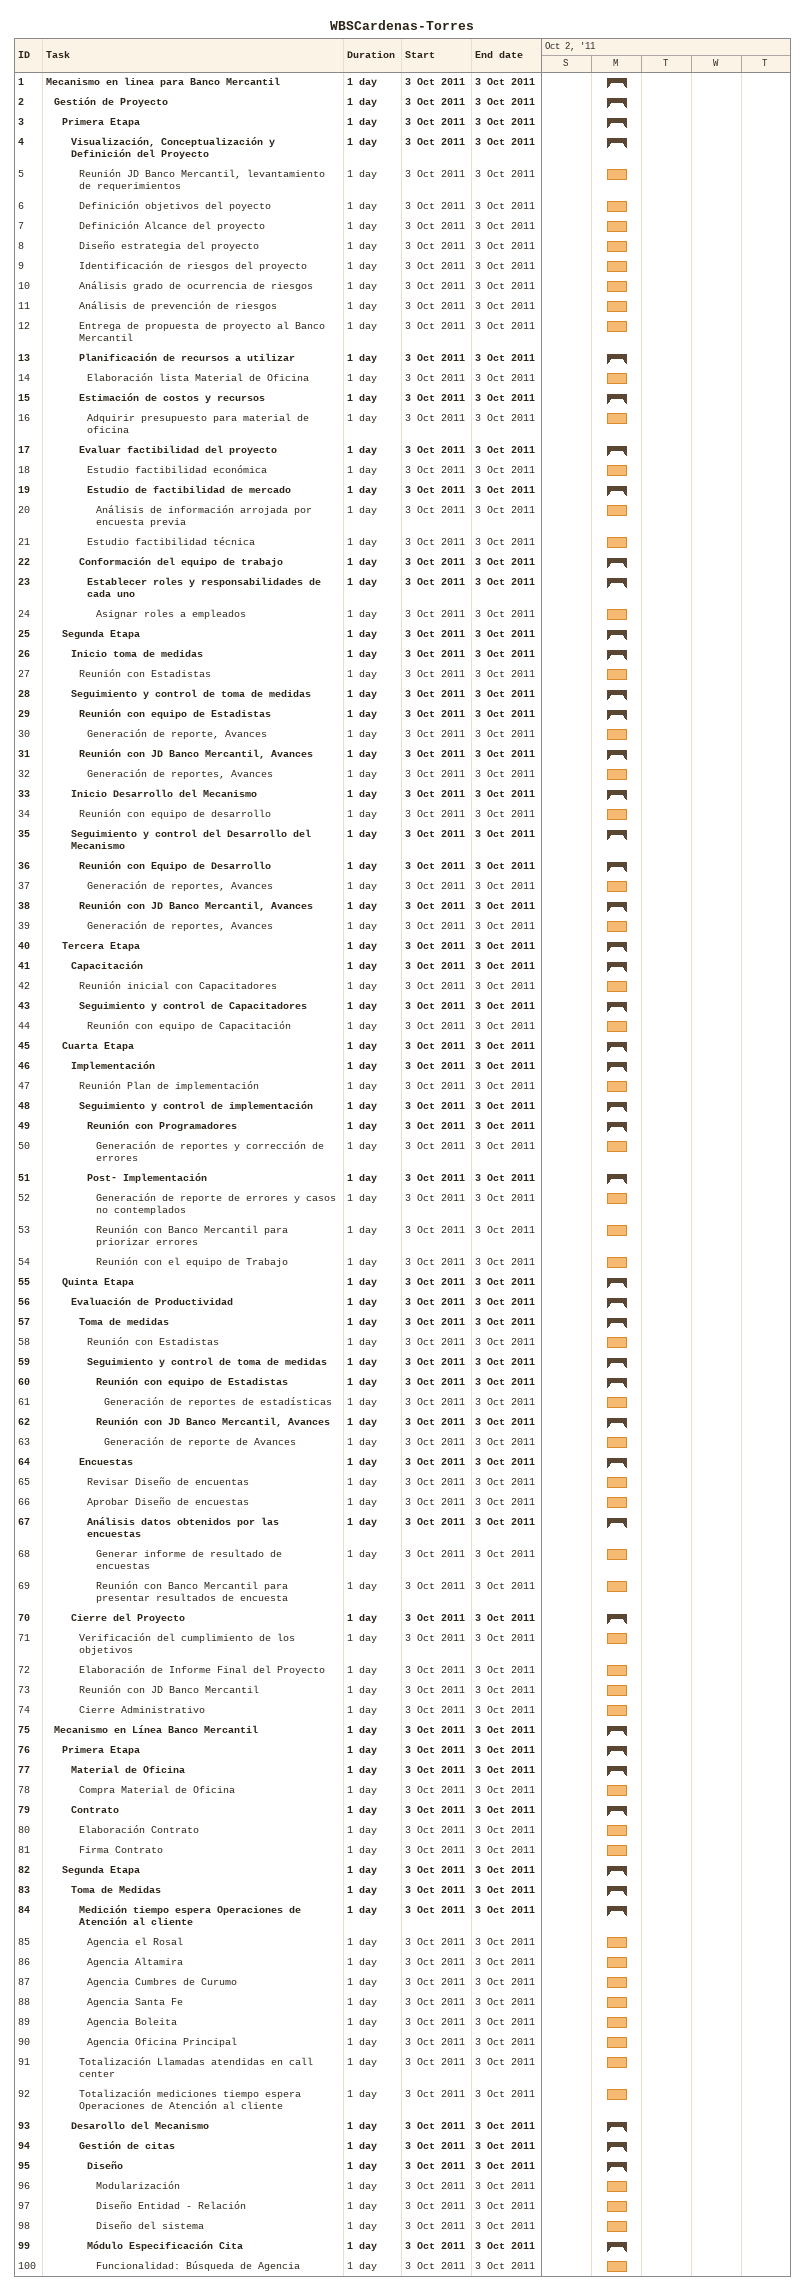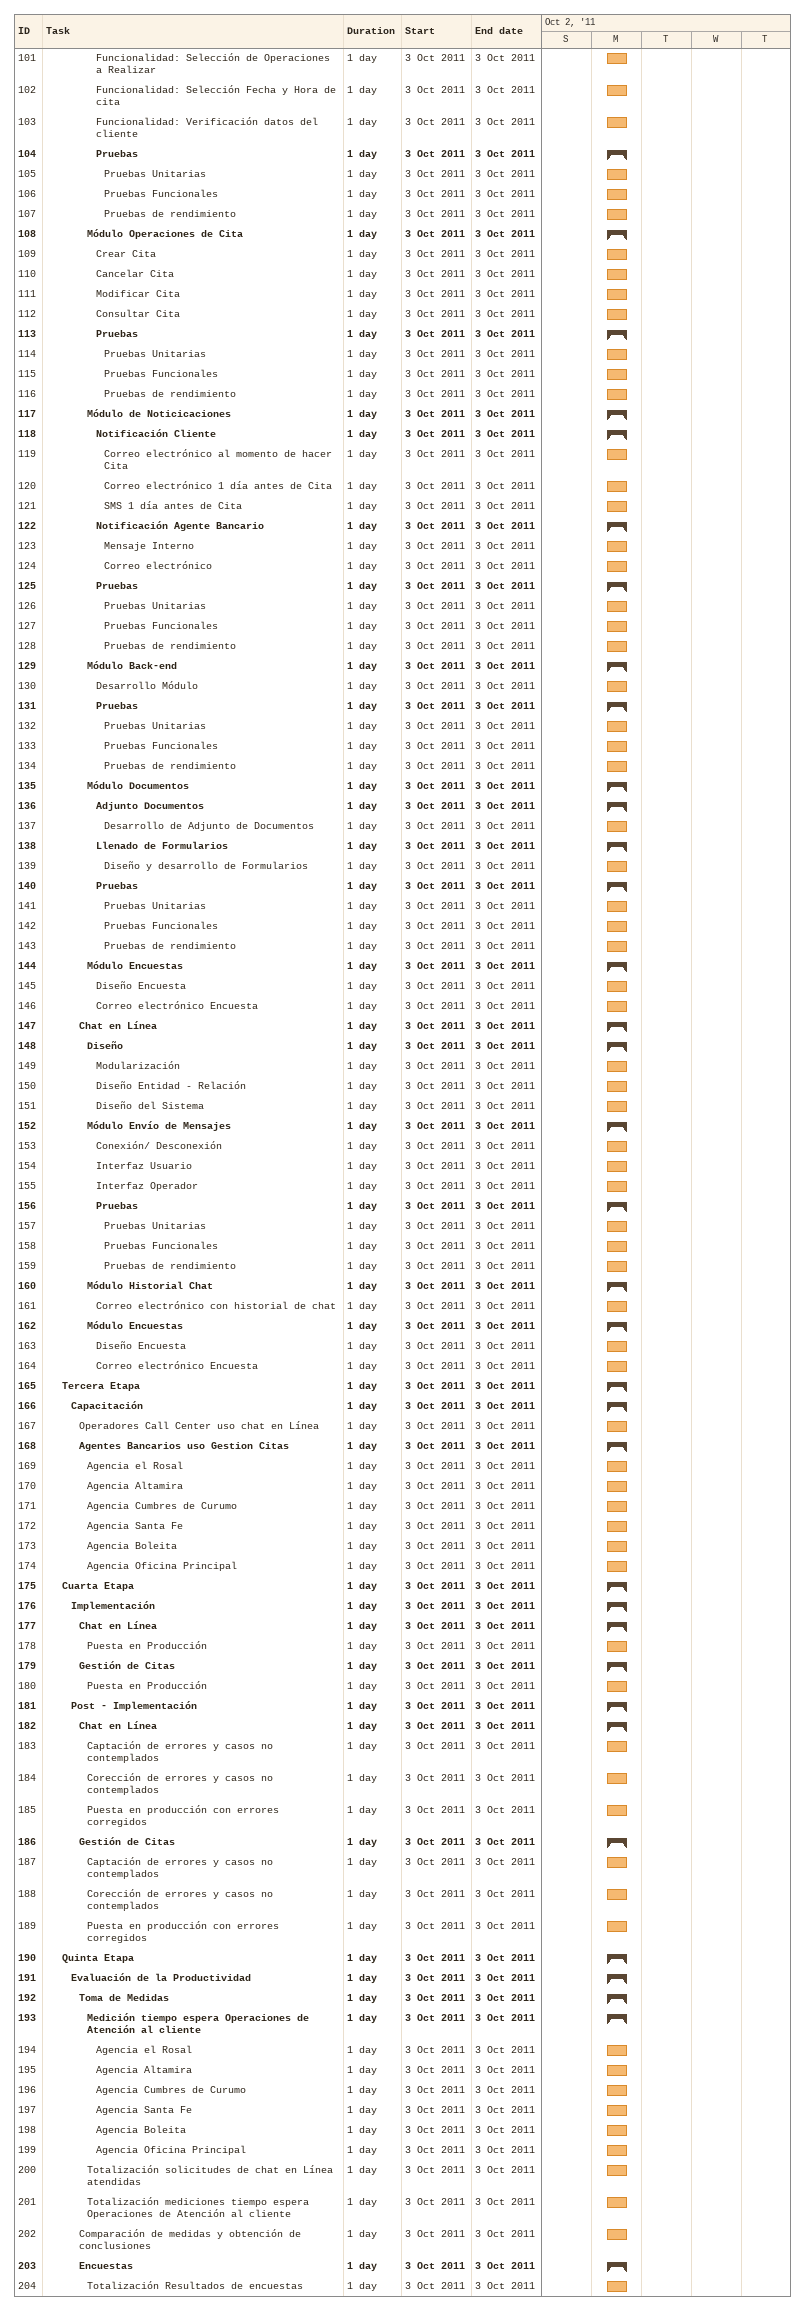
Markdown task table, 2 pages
WBSCardenas-Torres

| ID | Level | Task | Duration | Start | Finish |
|---|---|---|---|---|---|
| 1 | 1 | **Mecanismo en linea para Banco Mercantil** | 1d | 2011-10-03 | 2011-10-03 |
| 2 | 2 | **Gestión de Proyecto** | 1d | 2011-10-03 | 2011-10-03 |
| 3 | 3 | **Primera Etapa** | 1d | 2011-10-03 | 2011-10-03 |
| 4 | 4 | **Visualización, Conceptualización y Definición del Proyecto** | 1d | 2011-10-03 | 2011-10-03 |
| 5 | 5 | Reunión JD Banco Mercantil, levantamiento de requerimientos | 1d | 2011-10-03 | 2011-10-03 |
| 6 | 5 | Definición objetivos del poyecto | 1d | 2011-10-03 | 2011-10-03 |
| 7 | 5 | Definición Alcance del proyecto | 1d | 2011-10-03 | 2011-10-03 |
| 8 | 5 | Diseño estrategia del proyecto | 1d | 2011-10-03 | 2011-10-03 |
| 9 | 5 | Identificación de riesgos del proyecto | 1d | 2011-10-03 | 2011-10-03 |
| 10 | 5 | Análisis grado de ocurrencia de riesgos | 1d | 2011-10-03 | 2011-10-03 |
| 11 | 5 | Análisis de prevención de riesgos | 1d | 2011-10-03 | 2011-10-03 |
| 12 | 5 | Entrega de propuesta de proyecto al Banco Mercantil | 1d | 2011-10-03 | 2011-10-03 |
| 13 | 5 | **Planificación de recursos a utilizar** | 1d | 2011-10-03 | 2011-10-03 |
| 14 | 6 | Elaboración lista Material de Oficina | 1d | 2011-10-03 | 2011-10-03 |
| 15 | 5 | **Estimación de costos y recursos** | 1d | 2011-10-03 | 2011-10-03 |
| 16 | 6 | Adquirir presupuesto para material de oficina | 1d | 2011-10-03 | 2011-10-03 |
| 17 | 5 | **Evaluar factibilidad del proyecto** | 1d | 2011-10-03 | 2011-10-03 |
| 18 | 6 | Estudio factibilidad económica | 1d | 2011-10-03 | 2011-10-03 |
| 19 | 6 | **Estudio de factibilidad de mercado** | 1d | 2011-10-03 | 2011-10-03 |
| 20 | 7 | Análisis de información arrojada por encuesta previa | 1d | 2011-10-03 | 2011-10-03 |
| 21 | 6 | Estudio factibilidad técnica | 1d | 2011-10-03 | 2011-10-03 |
| 22 | 5 | **Conformación del equipo de trabajo** | 1d | 2011-10-03 | 2011-10-03 |
| 23 | 6 | **Establecer roles y responsabilidades de cada uno** | 1d | 2011-10-03 | 2011-10-03 |
| 24 | 7 | Asignar roles a empleados | 1d | 2011-10-03 | 2011-10-03 |
| 25 | 3 | **Segunda Etapa** | 1d | 2011-10-03 | 2011-10-03 |
| 26 | 4 | **Inicio toma de medidas** | 1d | 2011-10-03 | 2011-10-03 |
| 27 | 5 | Reunión con Estadistas | 1d | 2011-10-03 | 2011-10-03 |
| 28 | 4 | **Seguimiento y control de toma de medidas** | 1d | 2011-10-03 | 2011-10-03 |
| 29 | 5 | **Reunión con equipo de Estadistas** | 1d | 2011-10-03 | 2011-10-03 |
| 30 | 6 | Generación de reporte, Avances | 1d | 2011-10-03 | 2011-10-03 |
| 31 | 5 | **Reunión con JD Banco Mercantil, Avances** | 1d | 2011-10-03 | 2011-10-03 |
| 32 | 6 | Generación de reportes, Avances | 1d | 2011-10-03 | 2011-10-03 |
| 33 | 4 | **Inicio Desarrollo del Mecanismo** | 1d | 2011-10-03 | 2011-10-03 |
| 34 | 5 | Reunión con equipo de desarrollo | 1d | 2011-10-03 | 2011-10-03 |
| 35 | 4 | **Seguimiento y control del Desarrollo del Mecanismo** | 1d | 2011-10-03 | 2011-10-03 |
| 36 | 5 | **Reunión con Equipo de Desarrollo** | 1d | 2011-10-03 | 2011-10-03 |
| 37 | 6 | Generación de reportes, Avances | 1d | 2011-10-03 | 2011-10-03 |
| 38 | 5 | **Reunión con JD Banco Mercantil, Avances** | 1d | 2011-10-03 | 2011-10-03 |
| 39 | 6 | Generación de reportes, Avances | 1d | 2011-10-03 | 2011-10-03 |
| 40 | 3 | **Tercera Etapa** | 1d | 2011-10-03 | 2011-10-03 |
| 41 | 4 | **Capacitación** | 1d | 2011-10-03 | 2011-10-03 |
| 42 | 5 | Reunión inicial con Capacitadores | 1d | 2011-10-03 | 2011-10-03 |
| 43 | 5 | **Seguimiento y control de Capacitadores** | 1d | 2011-10-03 | 2011-10-03 |
| 44 | 6 | Reunión con equipo de Capacitación | 1d | 2011-10-03 | 2011-10-03 |
| 45 | 3 | **Cuarta Etapa** | 1d | 2011-10-03 | 2011-10-03 |
| 46 | 4 | **Implementación** | 1d | 2011-10-03 | 2011-10-03 |
| 47 | 5 | Reunión Plan de implementación | 1d | 2011-10-03 | 2011-10-03 |
| 48 | 5 | **Seguimiento y control de implementación** | 1d | 2011-10-03 | 2011-10-03 |
| 49 | 6 | **Reunión con Programadores** | 1d | 2011-10-03 | 2011-10-03 |
| 50 | 7 | Generación de reportes y corrección de errores | 1d | 2011-10-03 | 2011-10-03 |
| 51 | 6 | **Post- Implementación** | 1d | 2011-10-03 | 2011-10-03 |
| 52 | 7 | Generación de reporte de errores y casos no contemplados | 1d | 2011-10-03 | 2011-10-03 |
| 53 | 7 | Reunión con Banco Mercantil para priorizar errores | 1d | 2011-10-03 | 2011-10-03 |
| 54 | 7 | Reunión con el equipo de Trabajo | 1d | 2011-10-03 | 2011-10-03 |
| 55 | 3 | **Quinta Etapa** | 1d | 2011-10-03 | 2011-10-03 |
| 56 | 4 | **Evaluación de Productividad** | 1d | 2011-10-03 | 2011-10-03 |
| 57 | 5 | **Toma de medidas** | 1d | 2011-10-03 | 2011-10-03 |
| 58 | 6 | Reunión con Estadistas | 1d | 2011-10-03 | 2011-10-03 |
| 59 | 6 | **Seguimiento y control de toma de medidas** | 1d | 2011-10-03 | 2011-10-03 |
| 60 | 7 | **Reunión con equipo de Estadistas** | 1d | 2011-10-03 | 2011-10-03 |
| 61 | 8 | Generación de reportes de estadísticas | 1d | 2011-10-03 | 2011-10-03 |
| 62 | 7 | **Reunión con JD Banco Mercantil, Avances** | 1d | 2011-10-03 | 2011-10-03 |
| 63 | 8 | Generación de reporte de Avances | 1d | 2011-10-03 | 2011-10-03 |
| 64 | 5 | **Encuestas** | 1d | 2011-10-03 | 2011-10-03 |
| 65 | 6 | Revisar Diseño de encuentas | 1d | 2011-10-03 | 2011-10-03 |
| 66 | 6 | Aprobar Diseño de encuestas | 1d | 2011-10-03 | 2011-10-03 |
| 67 | 6 | **Análisis datos obtenidos por las encuestas** | 1d | 2011-10-03 | 2011-10-03 |
| 68 | 7 | Generar informe de resultado de encuestas | 1d | 2011-10-03 | 2011-10-03 |
| 69 | 7 | Reunión con Banco Mercantil para presentar resultados de encuesta | 1d | 2011-10-03 | 2011-10-03 |
| 70 | 4 | **Cierre del Proyecto** | 1d | 2011-10-03 | 2011-10-03 |
| 71 | 5 | Verificación del cumplimiento de los objetivos | 1d | 2011-10-03 | 2011-10-03 |
| 72 | 5 | Elaboración de Informe Final del Proyecto | 1d | 2011-10-03 | 2011-10-03 |
| 73 | 5 | Reunión con JD Banco Mercantil | 1d | 2011-10-03 | 2011-10-03 |
| 74 | 5 | Cierre Administrativo | 1d | 2011-10-03 | 2011-10-03 |
| 75 | 2 | **Mecanismo en Línea Banco Mercantil** | 1d | 2011-10-03 | 2011-10-03 |
| 76 | 3 | **Primera Etapa** | 1d | 2011-10-03 | 2011-10-03 |
| 77 | 4 | **Material de Oficina** | 1d | 2011-10-03 | 2011-10-03 |
| 78 | 5 | Compra Material de Oficina | 1d | 2011-10-03 | 2011-10-03 |
| 79 | 4 | **Contrato** | 1d | 2011-10-03 | 2011-10-03 |
| 80 | 5 | Elaboración Contrato | 1d | 2011-10-03 | 2011-10-03 |
| 81 | 5 | Firma Contrato | 1d | 2011-10-03 | 2011-10-03 |
| 82 | 3 | **Segunda Etapa** | 1d | 2011-10-03 | 2011-10-03 |
| 83 | 4 | **Toma de Medidas** | 1d | 2011-10-03 | 2011-10-03 |
| 84 | 5 | **Medición tiempo espera Operaciones de Atención al cliente** | 1d | 2011-10-03 | 2011-10-03 |
| 85 | 6 | Agencia el Rosal | 1d | 2011-10-03 | 2011-10-03 |
| 86 | 6 | Agencia Altamira | 1d | 2011-10-03 | 2011-10-03 |
| 87 | 6 | Agencia Cumbres de Curumo | 1d | 2011-10-03 | 2011-10-03 |
| 88 | 6 | Agencia Santa Fe | 1d | 2011-10-03 | 2011-10-03 |
| 89 | 6 | Agencia Boleita | 1d | 2011-10-03 | 2011-10-03 |
| 90 | 6 | Agencia Oficina Principal | 1d | 2011-10-03 | 2011-10-03 |
| 91 | 5 | Totalización Llamadas atendidas en call center | 1d | 2011-10-03 | 2011-10-03 |
| 92 | 5 | Totalización mediciones tiempo espera Operaciones de Atención al cliente | 1d | 2011-10-03 | 2011-10-03 |
| 93 | 4 | **Desarollo del Mecanismo** | 1d | 2011-10-03 | 2011-10-03 |
| 94 | 5 | **Gestión de citas** | 1d | 2011-10-03 | 2011-10-03 |
| 95 | 6 | **Diseño** | 1d | 2011-10-03 | 2011-10-03 |
| 96 | 7 | Modularización | 1d | 2011-10-03 | 2011-10-03 |
| 97 | 7 | Diseño Entidad - Relación | 1d | 2011-10-03 | 2011-10-03 |
| 98 | 7 | Diseño del sistema | 1d | 2011-10-03 | 2011-10-03 |
| 99 | 6 | **Módulo Especificación Cita** | 1d | 2011-10-03 | 2011-10-03 |
| 100 | 7 | Funcionalidad: Búsqueda de Agencia | 1d | 2011-10-03 | 2011-10-03 |
| 101 | 7 | Funcionalidad: Selección de Operaciones a Realizar | 1d | 2011-10-03 | 2011-10-03 |
| 102 | 7 | Funcionalidad: Selección Fecha y Hora de cita | 1d | 2011-10-03 | 2011-10-03 |
| 103 | 7 | Funcionalidad: Verificación datos del cliente | 1d | 2011-10-03 | 2011-10-03 |
| 104 | 7 | **Pruebas** | 1d | 2011-10-03 | 2011-10-03 |
| 105 | 8 | Pruebas Unitarias | 1d | 2011-10-03 | 2011-10-03 |
| 106 | 8 | Pruebas Funcionales | 1d | 2011-10-03 | 2011-10-03 |
| 107 | 8 | Pruebas de rendimiento | 1d | 2011-10-03 | 2011-10-03 |
| 108 | 6 | **Módulo Operaciones de Cita** | 1d | 2011-10-03 | 2011-10-03 |
| 109 | 7 | Crear Cita | 1d | 2011-10-03 | 2011-10-03 |
| 110 | 7 | Cancelar Cita | 1d | 2011-10-03 | 2011-10-03 |
| 111 | 7 | Modificar Cita | 1d | 2011-10-03 | 2011-10-03 |
| 112 | 7 | Consultar Cita | 1d | 2011-10-03 | 2011-10-03 |
| 113 | 7 | **Pruebas** | 1d | 2011-10-03 | 2011-10-03 |
| 114 | 8 | Pruebas Unitarias | 1d | 2011-10-03 | 2011-10-03 |
| 115 | 8 | Pruebas Funcionales | 1d | 2011-10-03 | 2011-10-03 |
| 116 | 8 | Pruebas de rendimiento | 1d | 2011-10-03 | 2011-10-03 |
| 117 | 6 | **Módulo de Noticicaciones** | 1d | 2011-10-03 | 2011-10-03 |
| 118 | 7 | **Notificación Cliente** | 1d | 2011-10-03 | 2011-10-03 |
| 119 | 8 | Correo electrónico al momento de hacer Cita | 1d | 2011-10-03 | 2011-10-03 |
| 120 | 8 | Correo electrónico 1 día antes de Cita | 1d | 2011-10-03 | 2011-10-03 |
| 121 | 8 | SMS 1 día antes de Cita | 1d | 2011-10-03 | 2011-10-03 |
| 122 | 7 | **Notificación Agente Bancario** | 1d | 2011-10-03 | 2011-10-03 |
| 123 | 8 | Mensaje Interno | 1d | 2011-10-03 | 2011-10-03 |
| 124 | 8 | Correo electrónico | 1d | 2011-10-03 | 2011-10-03 |
| 125 | 7 | **Pruebas** | 1d | 2011-10-03 | 2011-10-03 |
| 126 | 8 | Pruebas Unitarias | 1d | 2011-10-03 | 2011-10-03 |
| 127 | 8 | Pruebas Funcionales | 1d | 2011-10-03 | 2011-10-03 |
| 128 | 8 | Pruebas de rendimiento | 1d | 2011-10-03 | 2011-10-03 |
| 129 | 6 | **Módulo Back-end** | 1d | 2011-10-03 | 2011-10-03 |
| 130 | 7 | Desarrollo Módulo | 1d | 2011-10-03 | 2011-10-03 |
| 131 | 7 | **Pruebas** | 1d | 2011-10-03 | 2011-10-03 |
| 132 | 8 | Pruebas Unitarias | 1d | 2011-10-03 | 2011-10-03 |
| 133 | 8 | Pruebas Funcionales | 1d | 2011-10-03 | 2011-10-03 |
| 134 | 8 | Pruebas de rendimiento | 1d | 2011-10-03 | 2011-10-03 |
| 135 | 6 | **Módulo Documentos** | 1d | 2011-10-03 | 2011-10-03 |
| 136 | 7 | **Adjunto Documentos** | 1d | 2011-10-03 | 2011-10-03 |
| 137 | 8 | Desarrollo de Adjunto de Documentos | 1d | 2011-10-03 | 2011-10-03 |
| 138 | 7 | **Llenado de Formularios** | 1d | 2011-10-03 | 2011-10-03 |
| 139 | 8 | Diseño y desarrollo de Formularios | 1d | 2011-10-03 | 2011-10-03 |
| 140 | 7 | **Pruebas** | 1d | 2011-10-03 | 2011-10-03 |
| 141 | 8 | Pruebas Unitarias | 1d | 2011-10-03 | 2011-10-03 |
| 142 | 8 | Pruebas Funcionales | 1d | 2011-10-03 | 2011-10-03 |
| 143 | 8 | Pruebas de rendimiento | 1d | 2011-10-03 | 2011-10-03 |
| 144 | 6 | **Módulo Encuestas** | 1d | 2011-10-03 | 2011-10-03 |
| 145 | 7 | Diseño Encuesta | 1d | 2011-10-03 | 2011-10-03 |
| 146 | 7 | Correo electrónico Encuesta | 1d | 2011-10-03 | 2011-10-03 |
| 147 | 5 | **Chat en Línea** | 1d | 2011-10-03 | 2011-10-03 |
| 148 | 6 | **Diseño** | 1d | 2011-10-03 | 2011-10-03 |
| 149 | 7 | Modularización | 1d | 2011-10-03 | 2011-10-03 |
| 150 | 7 | Diseño Entidad - Relación | 1d | 2011-10-03 | 2011-10-03 |
| 151 | 7 | Diseño del Sistema | 1d | 2011-10-03 | 2011-10-03 |
| 152 | 6 | **Módulo Envío de Mensajes** | 1d | 2011-10-03 | 2011-10-03 |
| 153 | 7 | Conexión/ Desconexión | 1d | 2011-10-03 | 2011-10-03 |
| 154 | 7 | Interfaz Usuario | 1d | 2011-10-03 | 2011-10-03 |
| 155 | 7 | Interfaz Operador | 1d | 2011-10-03 | 2011-10-03 |
| 156 | 7 | **Pruebas** | 1d | 2011-10-03 | 2011-10-03 |
| 157 | 8 | Pruebas Unitarias | 1d | 2011-10-03 | 2011-10-03 |
| 158 | 8 | Pruebas Funcionales | 1d | 2011-10-03 | 2011-10-03 |
| 159 | 8 | Pruebas de rendimiento | 1d | 2011-10-03 | 2011-10-03 |
| 160 | 6 | **Módulo Historial Chat** | 1d | 2011-10-03 | 2011-10-03 |
| 161 | 7 | Correo electrónico con historial de chat | 1d | 2011-10-03 | 2011-10-03 |
| 162 | 6 | **Módulo Encuestas** | 1d | 2011-10-03 | 2011-10-03 |
| 163 | 7 | Diseño Encuesta | 1d | 2011-10-03 | 2011-10-03 |
| 164 | 7 | Correo electrónico Encuesta | 1d | 2011-10-03 | 2011-10-03 |
| 165 | 3 | **Tercera Etapa** | 1d | 2011-10-03 | 2011-10-03 |
| 166 | 4 | **Capacitación** | 1d | 2011-10-03 | 2011-10-03 |
| 167 | 5 | Operadores Call Center uso chat en Línea | 1d | 2011-10-03 | 2011-10-03 |
| 168 | 5 | **Agentes Bancarios uso Gestion Citas** | 1d | 2011-10-03 | 2011-10-03 |
| 169 | 6 | Agencia el Rosal | 1d | 2011-10-03 | 2011-10-03 |
| 170 | 6 | Agencia Altamira | 1d | 2011-10-03 | 2011-10-03 |
| 171 | 6 | Agencia Cumbres de Curumo | 1d | 2011-10-03 | 2011-10-03 |
| 172 | 6 | Agencia Santa Fe | 1d | 2011-10-03 | 2011-10-03 |
| 173 | 6 | Agencia Boleita | 1d | 2011-10-03 | 2011-10-03 |
| 174 | 6 | Agencia Oficina Principal | 1d | 2011-10-03 | 2011-10-03 |
| 175 | 3 | **Cuarta Etapa** | 1d | 2011-10-03 | 2011-10-03 |
| 176 | 4 | **Implementación** | 1d | 2011-10-03 | 2011-10-03 |
| 177 | 5 | **Chat en Línea** | 1d | 2011-10-03 | 2011-10-03 |
| 178 | 6 | Puesta en Producción | 1d | 2011-10-03 | 2011-10-03 |
| 179 | 5 | **Gestión de Citas** | 1d | 2011-10-03 | 2011-10-03 |
| 180 | 6 | Puesta en Producción | 1d | 2011-10-03 | 2011-10-03 |
| 181 | 4 | **Post - Implementación** | 1d | 2011-10-03 | 2011-10-03 |
| 182 | 5 | **Chat en Línea** | 1d | 2011-10-03 | 2011-10-03 |
| 183 | 6 | Captación de errores y casos no contemplados | 1d | 2011-10-03 | 2011-10-03 |
| 184 | 6 | Corección de errores y casos no contemplados | 1d | 2011-10-03 | 2011-10-03 |
| 185 | 6 | Puesta en producción con errores corregidos | 1d | 2011-10-03 | 2011-10-03 |
| 186 | 5 | **Gestión de Citas** | 1d | 2011-10-03 | 2011-10-03 |
| 187 | 6 | Captación de errores y casos no contemplados | 1d | 2011-10-03 | 2011-10-03 |
| 188 | 6 | Corección de errores y casos no contemplados | 1d | 2011-10-03 | 2011-10-03 |
| 189 | 6 | Puesta en producción con errores corregidos | 1d | 2011-10-03 | 2011-10-03 |
| 190 | 3 | **Quinta Etapa** | 1d | 2011-10-03 | 2011-10-03 |
| 191 | 4 | **Evaluación de la Productividad** | 1d | 2011-10-03 | 2011-10-03 |
| 192 | 5 | **Toma de Medidas** | 1d | 2011-10-03 | 2011-10-03 |
| 193 | 6 | **Medición tiempo espera Operaciones de Atención al cliente** | 1d | 2011-10-03 | 2011-10-03 |
| 194 | 7 | Agencia el Rosal | 1d | 2011-10-03 | 2011-10-03 |
| 195 | 7 | Agencia Altamira | 1d | 2011-10-03 | 2011-10-03 |
| 196 | 7 | Agencia Cumbres de Curumo | 1d | 2011-10-03 | 2011-10-03 |
| 197 | 7 | Agencia Santa Fe | 1d | 2011-10-03 | 2011-10-03 |
| 198 | 7 | Agencia Boleita | 1d | 2011-10-03 | 2011-10-03 |
| 199 | 7 | Agencia Oficina Principal | 1d | 2011-10-03 | 2011-10-03 |
| 200 | 6 | Totalización solicitudes de chat en Línea atendidas | 1d | 2011-10-03 | 2011-10-03 |
| 201 | 6 | Totalización mediciones tiempo espera Operaciones de Atención al cliente | 1d | 2011-10-03 | 2011-10-03 |
| 202 | 5 | Comparación de medidas y obtención de conclusiones | 1d | 2011-10-03 | 2011-10-03 |
| 203 | 5 | **Encuestas** | 1d | 2011-10-03 | 2011-10-03 |
| 204 | 6 | Totalización Resultados de encuestas | 1d | 2011-10-03 | 2011-10-03 |
